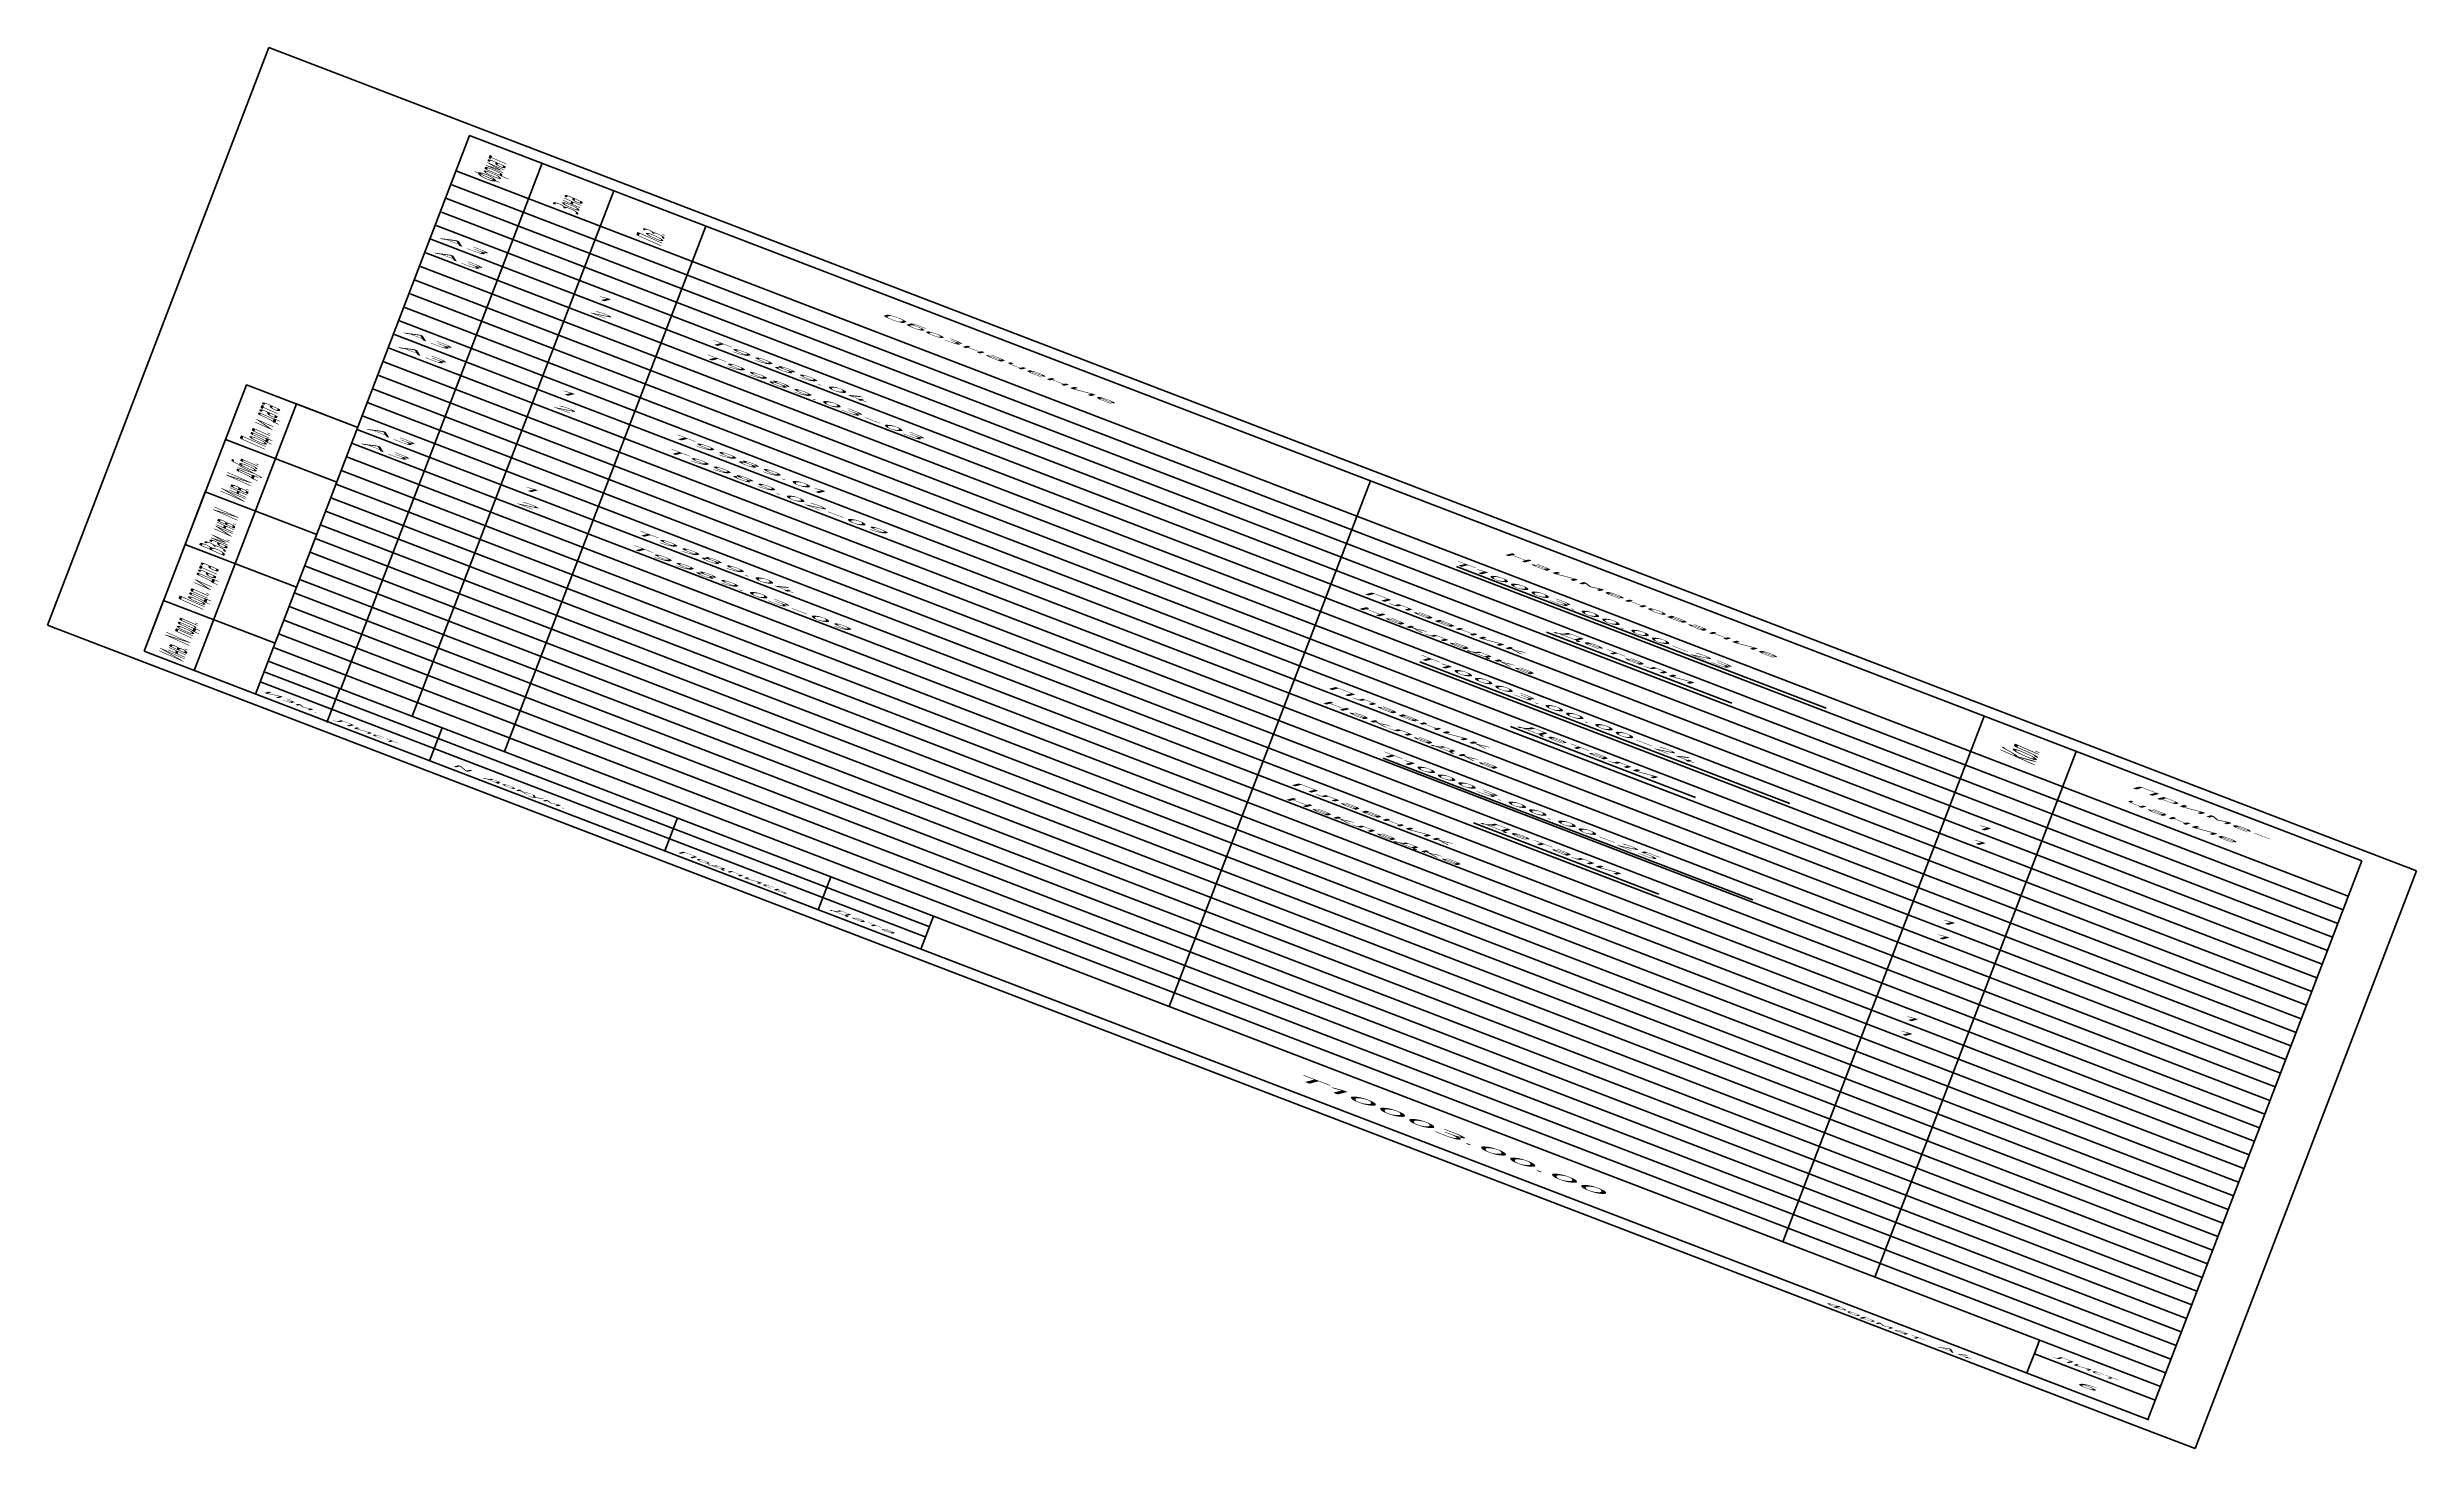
# Model space of a CAD drawing. Extents: x 2364 to 24352926, y -9422284 to 1126.
# Drawn here: x 14819933 to 15464334, y -5423765 to -5042741 of the extents above; entities that cross this region are included whole.
import ezdxf

# ---------------------------------------------------------------- set-up
doc = ezdxf.new("R2010")
doc.units = 0
doc.layers.add('ОСНОВНЫЕ', color=5, linetype='CONTINUOUS')
doc.layers.add('ТОНКИЕ', color=4, linetype='CONTINUOUS')
doc.styles.add('25', font='romans.shx', dxfattribs={"width": 0.8, "oblique": 15, "height": 2.5})

# ---------------------------------------------------------------- blocks, each defined once
blk = doc.blocks.new('Л8-190.000')
at = {"layer": 'ОСНОВНЫЕ', "color": 4, "linetype": 'Continuous', "lineweight": 40}
for p, q in [((5268.91415, 851.51391), (5268.91415, 1088.64303)), ((5478.91415, 1088.64303), (5268.91415, 1088.64303)), ((5478.91415, 851.51391), (5478.91415, 1088.64303)), ((5268.91415, 851.51391), (5268.91415, 791.64303)), ((5478.91415, 791.64303), (5478.91415, 851.51391)), ((5474.02306, 791.64303), (5268.91415, 791.64303)), ((5474.02306, 791.64303), (5478.91415, 791.64303))]:
    blk.add_line(p, q, dxfattribs=at)
at = {"layer": 'ОСНОВНЫЕ', "lineweight": 100}
for p, q in [((5288.91415, 851.51391), (5288.91415, 1083.64303)), ((5473.91415, 1083.64303), (5288.91415, 1083.64303)), ((5473.91415, 851.51391), (5473.91415, 1083.64303)), ((5473.91415, 1065.51391), (5289.00108, 1065.51391)), ((5473.91415, 1058.51391), (5289.00108, 1058.51391)), ((5473.91415, 1051.51391), (5289.00108, 1051.51391)), ((5473.91415, 1044.51391), (5289.00108, 1044.51391)), ((5473.91415, 1037.51391), (5289.00108, 1037.51391)), ((5473.91415, 1030.51391), (5289.00108, 1030.51391)), ((5473.91415, 1023.51391), (5289.00108, 1023.51391)), ((5473.91415, 1016.51391), (5289.00108, 1016.51391)), ((5473.91415, 1009.51391), (5289.00108, 1009.51391)), ((5473.91415, 1002.51391), (5289.00108, 1002.51391)), ((5473.91415, 995.51391), (5289.00108, 995.51391)), ((5473.91415, 988.51391), (5289.00108, 988.51391)), ((5473.91415, 981.51391), (5289.00108, 981.51391)), ((5473.91415, 974.51391), (5289.00108, 974.51391)), ((5473.91415, 967.51391), (5289.00108, 967.51391)), ((5473.91415, 960.51391), (5289.00108, 960.51391)), ((5473.91415, 953.51391), (5289.00108, 953.51391)), ((5473.91415, 946.51391), (5289.00108, 946.51391)), ((5473.91415, 939.51391), (5289.00108, 939.51391)), ((5473.91415, 932.51391), (5289.00108, 932.51391)), ((5473.91415, 925.51391), (5289.00108, 925.51391)), ((5473.91415, 925.51391), (5289.00108, 925.51391)), ((5473.91415, 918.51391), (5289.00108, 918.51391)), ((5473.91415, 911.51391), (5289.00108, 911.51391)), ((5473.91415, 904.51391), (5289.00108, 904.51391)), ((5473.91415, 897.51391), (5289.00108, 897.51391)), ((5473.91415, 890.51391), (5289.00108, 890.51391)), ((5473.91415, 883.51391), (5289.00108, 883.51391)), ((5473.91415, 876.51391), (5289.00108, 876.51391)), ((5473.91415, 869.51391), (5289.00108, 869.51391)), ((5473.91415, 862.51391), (5289.00108, 862.51391)), ((5473.91415, 855.51391), (5289.00108, 855.51391)), ((5288.91415, 851.51391), (5288.91415, 796.51391)), ((5473.91415, 796.51391), (5473.91415, 851.51391)), ((5473.91415, 848.51391), (5289.00108, 848.51391)), ((5473.91415, 841.51391), (5289.00108, 841.51391)), ((5473.91415, 834.51391), (5289.00108, 834.51391)), ((5473.91415, 827.51391), (5289.00108, 827.51391)), ((5473.91415, 820.51391), (5289.00108, 820.51391)), ((5473.91415, 813.51391), (5289.00108, 813.51391)), ((5462.10322, 811.51391), (5462.10322, 796.64303)), ((5353.91415, 808.01984), (5289.00108, 808.01984)), ((5353.91415, 802.8148), (5289.00108, 802.8148)), ((5474.02306, 796.64303), (5289.02306, 796.64303))]:
    blk.add_line(p, q, dxfattribs=at)
at = {"layer": 'ОСНОВНЫЕ', "color": 5, "linetype": 'Continuous', "lineweight": 100}
for p, q in [((5296.00108, 813.51391), (5296.00108, 1083.64303)), ((5303.00108, 813.51391), (5303.00108, 1083.64303)), ((5312.00108, 813.51391), (5312.00108, 1083.64303)), ((5377.00108, 813.51391), (5377.00108, 1083.64303)), ((5437.00108, 813.51391), (5437.00108, 1083.64303)), ((5446.00108, 813.51391), (5446.00108, 1083.64303)), ((5278.02306, 796.64303), (5278.02306, 933.64303)), ((5278.02306, 933.64303), (5288.91415, 933.64303)), ((5282.91415, 933.64303), (5282.91415, 796.64303)), ((5288.91415, 933.64303), (5282.91415, 933.64303)), ((5288.91415, 933.64303), (5282.91415, 933.64303)), ((5278.02306, 905.51391), (5288.91415, 905.51391)), ((5278.02306, 878.51391), (5288.91415, 878.51391)), ((5278.02306, 851.51391), (5278.02306, 878.51391)), ((5288.91415, 851.51391), (5278.02306, 851.51391)), ((5278.02306, 822.64303), (5288.91415, 822.64303)), ((5278.02306, 796.64303), (5278.02306, 822.64303)), ((5462.10322, 813.51391), (5462.10322, 806.51391)), ((5462.10322, 806.51391), (5473.91415, 806.51391)), ((5289.02306, 796.64303), (5278.02306, 796.64303))]:
    blk.add_line(p, q, dxfattribs=at)
at = {"layer": 'ОСНОВНЫЕ', "lineweight": 40}
for p, q in [((5295.91415, 813.51391), (5295.91415, 796.09289)), ((5305.91415, 813.51391), (5305.91415, 796.51391)), ((5328.91415, 813.51391), (5328.91415, 796.51391)), ((5343.91415, 813.51391), (5343.91415, 796.51391)), ((5353.95689, 813.51391), (5353.95689, 796.51391))]:
    blk.add_line(p, q, dxfattribs=at)
at = {"layer": 'ТОНКИЕ', "lineweight": 40}
for p, q in [((5396.2957, 1060.04619), (5387.11794, 1060.04619)), ((5396.2957, 1060.04619), (5423.27882, 1060.04619)), ((5396.94694, 1046.11622), (5415.06098, 1046.11622)), ((5396.2957, 1011.11475), (5387.11794, 1011.11475)), ((5396.2957, 1011.11475), (5423.27882, 1011.11475)), ((5396.94694, 997.54882), (5415.06098, 997.54882)), ((5396.2957, 961.58678), (5387.11794, 961.58678)), ((5396.2957, 961.58678), (5423.27882, 961.58678)), ((5396.94694, 948.02084), (5415.06098, 948.02084))]:
    blk.add_line(p, q, dxfattribs=at)
at = {"layer": 'ТОНКИЕ', "lineweight": 40, "style": '25', "oblique": 15, "width": 0.8}
for s, height, p in [('Приме-', 3.5, (5451.68862, 1076.85569)), ('Обозначение', 3.5, (5329.76887, 1073.59313)), ('Наименование', 3.5, (5390.56853, 1073.59313)), ('чание', 3.5, (5451.68862, 1069.56931)), ('Т10003.00.00-23', 3.5, (5386.37913, 1060.77938)), ('Детали', 3.5, (5397.63383, 1047.49316)), ('А3', 3.5, (5289.4821, 1032.43952)), ('1', 3.5, (5304.74416, 1032.43952)), ('Т9989.04', 3.5, (5315.72214, 1031.90448)), ('Плавник', 3.5, (5379.89087, 1031.84992)), ('1', 3.5, (5439.69301, 1032.43952)), ('А3', 3.5, (5289.4821, 1024.94891)), ('2', 3.5, (5304.74416, 1024.94891)), ('Т9989.03-03', 3.5, (5315.72214, 1024.41388)), ('Накладка', 3.5, (5379.89087, 1024.35932)), ('1', 3.5, (5439.69301, 1024.94891)), ('Т10003.00.00-24', 3.5, (5386.37913, 1012.37497)), ('Детали', 3.5, (5397.63383, 998.92576)), ('А3', 3.5, (5289.4821, 983.87212)), ('1', 3.5, (5304.74416, 983.87212)), ('Т9989.01', 3.5, (5315.72214, 983.33708)), ('Плавник', 3.5, (5379.89087, 983.28252)), ('1', 3.5, (5439.69301, 983.87212)), ('А3', 3.5, (5289.4821, 976.38151)), ('2', 3.5, (5304.74416, 976.38151)), ('1', 3.5, (5439.69301, 976.38151)), ('Т9989.02-09', 3.5, (5315.72214, 975.84648)), ('Накладка', 3.5, (5379.89087, 975.79192)), ('Т10003.00.00-25', 3.5, (5386.37913, 962.6894)), ('Детали', 3.5, (5397.63383, 949.39779)), ('А3', 3.5, (5289.4821, 934.34415)), ('1', 3.5, (5304.74416, 934.34415)), ('Т9989.04', 3.5, (5315.72214, 933.80911)), ('Плавник', 3.5, (5379.89087, 933.75455)), ('1', 3.5, (5439.69301, 934.34415)), ('А3', 3.5, (5289.4821, 926.85354)), ('2', 3.5, (5304.74416, 926.85354)), ('1', 3.5, (5439.69301, 926.85354)), ('Т9989.03-09', 3.5, (5315.72214, 926.31851)), ('Накладка', 3.5, (5379.89087, 926.26395)), ('Лист', 2.5, (5463.68935, 808.19175)), ('6', 3.5, (5466.51087, 799.96182)), ('Изм.', 2.5, (5289.37687, 798.58113)), ('Лист', 2.5, (5296.28407, 798.12105)), ('N докум.', 2.5, (5307.94957, 798.12105)), ('Подпись', 2.5, (5329.89914, 797.9677)), ('Дата', 2.5, (5344.94149, 798.54485))]:
    blk.add_text(s, height=height, dxfattribs=at).set_placement(p)
for s, height, p in [('Формат', 2.5, (5293.01076, 1066.49686)), ('Кол.', 3.5, (5442.9469, 1069.96809)), ('Зона', 2.5, (5300.73837, 1066.49686)), ('Поз.', 2.5, (5308.88368, 1066.70553)), ('Подп. и дата', 2.5, (5281.72609, 907.4516)), ('Инв. N дубл.', 2.5, (5281.72609, 880.4902)), ('Взам. инв. N', 2.5, (5281.72609, 852.79351)), ('Подп. и дата', 2.5, (5281.72609, 825.09681)), ('Инв. N подл.', 2.5, (5281.72609, 798.3355))]:
    blk.add_text(s, height=height, rotation=90, dxfattribs=at).set_placement(p)
at = {"layer": 'ТОНКИЕ', "lineweight": 80, "style": '25', "oblique": 15, "width": 0.8}
blk.add_text('Т10003.00.00', height=5, dxfattribs=at).set_placement((5389.7894, 803.00832))
at = {"layer": 'ТОНКИЕ', "style": '25', "oblique": 15, "width": 0.8}
blk.add_text('Формат А4', height=2.5, dxfattribs=at).set_placement((5442.52075, 792.87305))

msp = doc.modelspace()

# ---------------------------------------------------------------- block references
at = {"layer": 'ОСНОВНЫЕ', "color": 4, "linetype": 'Continuous', "lineweight": 40, "xscale": 2979.129276943872, "yscale": 566.565258990282, "zscale": 2979.129276943872, "rotation": 339.0296326616931}
msp.add_blockref('Л8-190.000', (2304.94241, -1033.83995), dxfattribs=at)

doc.saveas('drawing.dxf')
